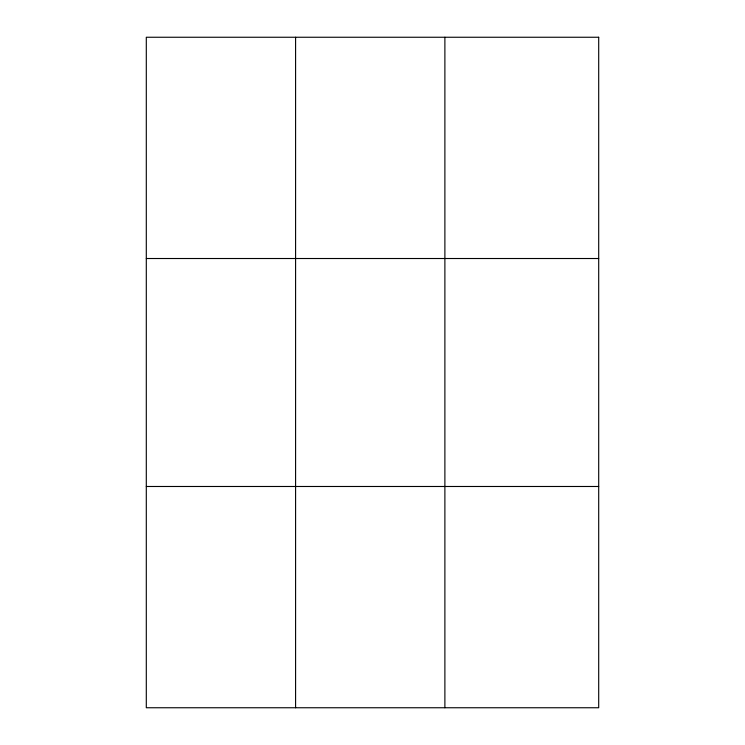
<?xml version="1.0" encoding="UTF-8"?>
<svg xmlns="http://www.w3.org/2000/svg" width="745" height="745" viewBox="0 0 745 745"><rect width="100%" height="100%" fill="white"/><g stroke="black" fill="none" stroke-linecap="round" stroke-linejoin="round"><path stroke-width="1.12" d="M295.588 37.25L295.588 707.75M444.886 37.25L444.886 707.75M146.299 258.515L598.701 258.515M146.299 486.485L598.701 486.485M598.701 37.25L598.701 707.75L146.299 707.75L146.299 37.25L598.701 37.25"/></g></svg>
